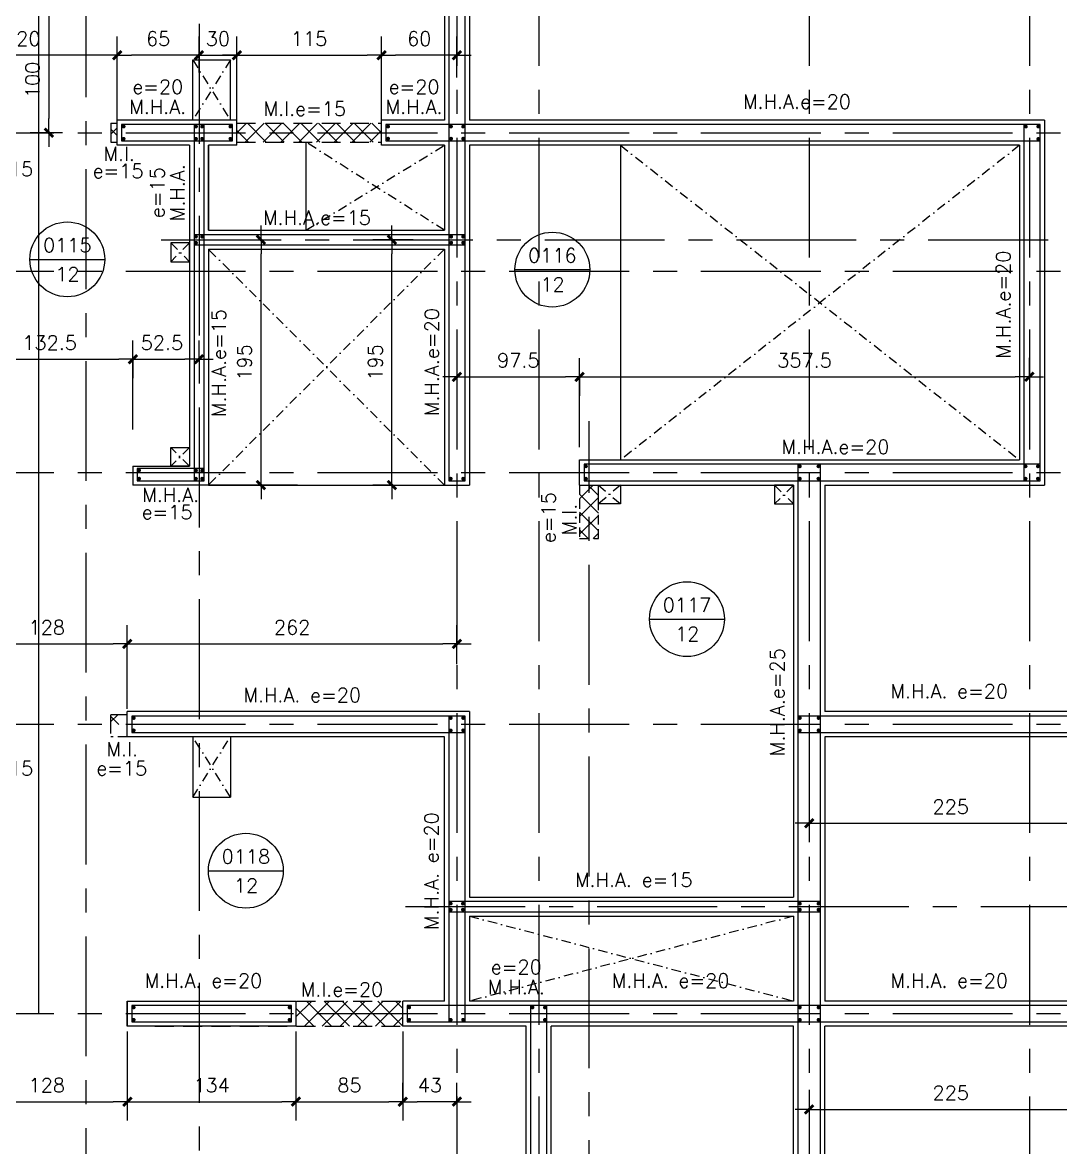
# Model space of a CAD drawing. Header units: millimetres. Extents: x -656862 to -653478, y 91928 to 96737.
# Drawn here: x -654740 to -653915, y 94341 to 95235 of the extents above; entities that cross this region are included whole.
import ezdxf
from ezdxf.enums import TextEntityAlignment as Align

# ---------------------------------------------------------------- set-up
doc = ezdxf.new("R2010")
doc.units = ezdxf.units.MM
doc.header["$LTSCALE"] = 30
for name, pattern in [('CENTER', [50.8, 31.75, -6.35, 6.35, -6.35]), ('DASHDOT', [1, 0.5, -0.25, 0, -0.25]), ('DASHED', [0.75, 0.5, -0.25]), ('HIDDEN', [0.375, 0.25, -0.125])]:
    doc.linetypes.add(name, pattern=pattern)
for name, color, linetype in [('BORDE DE LOSAS', 3, 'Continuous'), ('COTAS', 5, 'Continuous'), ('Cotas2', 1, 'Continuous'), ('EJES', 1, 'CENTER'), ('HATCH2', 1, 'HIDDEN'), ('MALLA', 1, 'Continuous'), ('MUROS', 5, 'Continuous'), ('revision', 1, 'Continuous'), ('SEGMENTOS1', 2, 'DASHED'), ('SHAFT', 3, 'Continuous'), ('TEXTOS1', 9, 'Continuous'), ('VANOS', 8, 'DASHDOT')]:
    doc.layers.add(name, color=color, linetype=linetype)
doc.styles.add('ROMANS', font='romans')
doc.dimstyles.new('ING-50', dxfattribs={"dimscale": 5, "dimtxt": 2.25, "dimasz": 2.25, "dimexe": 3, "dimexo": 0, "dimgap": 1.5, "dimtad": 1, "dimdec": 1, "dimzin": 12, "dimdsep": 46, "dimtxsty": 'ROMANS', "dimblk1": 'TICK1', "dimblk2": 'TICK1', "dimsah": 1, "dimcen": 0.09, "dimclrd": 2, "dimclre": 1, "dimclrt": 3, "dimadec": 1, "dimazin": 3, "dimtfac": 1, "dimtdec": 1, "dimtix": 1, "dimtmove": 2, "dimatfit": 3, "dimfxl": 3, "dimtolj": 1, "dimtzin": 12, "dimarcsym": 0})
pattern_1 = [(45, (0, 0), (-7.07106781, 7.07106781), []), (135, (0, 0), (-7.07106781, -7.07106781), [])]

# ---------------------------------------------------------------- blocks, each defined once
blk = doc.blocks.new('TICK1')
at = {"color": 2}
for points in [[(0, 0), (-1, 0)], [(0, 0), (1, 0)]]:
    blk.add_lwpolyline(points, dxfattribs=at)
at = {"color": 2, "const_width": 0.2}
blk.add_lwpolyline([(-0.3, -0.3), (0.3, 0.3)], dxfattribs=at)
blk = doc.blocks.new('*D84')
at = {"layer": 'COTAS', "color": 1, "lineweight": -2}
for p, q in [((-654522.71, 94377.45), (-654522.71, 94362.45)), ((-654437.71, 94377.45), (-654437.71, 94362.45))]:
    blk.add_line(p, q, dxfattribs=at)
at = {"layer": 'COTAS', "color": 2, "lineweight": -2}
blk.add_line((-654511.46, 94377.45), (-654448.96, 94377.45), dxfattribs=at)
at = {"layer": 'Defpoints', "color": 0}
for p in [(-654522.71, 94377.45), (-654437.71, 94377.45), (-654437.71, 94377.45)]:
    blk.add_point(p, dxfattribs=at)
at = {"layer": 'COTAS', "color": 2, "lineweight": -2, "xscale": 11.25, "yscale": 11.25, "zscale": 11.25, "rotation": 180}
blk.add_blockref('TICK1', (-654522.71, 94377.45), dxfattribs=at)
at = {"layer": 'COTAS', "color": 2, "lineweight": -2, "xscale": 11.25, "yscale": 11.25, "zscale": 11.25}
blk.add_blockref('TICK1', (-654437.71, 94377.45), dxfattribs=at)
at = {"layer": 'COTAS', "color": 3, "insert": (-654480.21, 94390.58), "char_height": 11.25, "attachment_point": 5, "style": 'ROMANS'}
blk.add_mtext('\\A1;85', dxfattribs=at)
blk = doc.blocks.new('*D85')
at = {"layer": 'COTAS', "color": 1, "lineweight": -2}
for p, q in [((-654437.71, 94377.45), (-654437.71, 94392.45)), ((-654394.71, 94377.45), (-654394.71, 94392.45))]:
    blk.add_line(p, q, dxfattribs=at)
at = {"layer": 'COTAS', "color": 2, "lineweight": -2}
blk.add_line((-654405.96, 94377.45), (-654426.46, 94377.45), dxfattribs=at)
at = {"layer": 'Defpoints', "color": 0}
for p in [(-654437.71, 94377.45), (-654437.71, 94377.45), (-654394.71, 94377.45)]:
    blk.add_point(p, dxfattribs=at)
at = {"layer": 'COTAS', "color": 2, "lineweight": -2, "xscale": 11.25, "yscale": 11.25, "zscale": 11.25, "rotation": 180}
blk.add_blockref('TICK1', (-654437.71, 94377.45), dxfattribs=at)
at = {"layer": 'COTAS', "color": 2, "lineweight": -2, "xscale": 11.25, "yscale": 11.25, "zscale": 11.25}
blk.add_blockref('TICK1', (-654394.71, 94377.45), dxfattribs=at)
at = {"layer": 'COTAS', "color": 3, "insert": (-654416.21, 94390.58), "char_height": 11.25, "attachment_point": 5, "style": 'ROMANS'}
blk.add_mtext('\\A1;43', dxfattribs=at)
blk = doc.blocks.new('*D102')
at = {"layer": 'COTAS', "color": 1, "lineweight": -2}
for p, q in [((-654784.71, 94967.45), (-654784.71, 94982.45)), ((-654652.21, 94967.45), (-654652.21, 94952.45))]:
    blk.add_line(p, q, dxfattribs=at)
at = {"layer": 'COTAS', "color": 2, "lineweight": -2}
blk.add_line((-654773.46, 94967.45), (-654663.46, 94967.45), dxfattribs=at)
at = {"layer": 'Defpoints', "color": 0}
for p in [(-654784.71, 94967.45), (-654652.21, 94967.45), (-654652.21, 94967.45)]:
    blk.add_point(p, dxfattribs=at)
at = {"layer": 'COTAS', "color": 2, "lineweight": -2, "xscale": 11.25, "yscale": 11.25, "zscale": 11.25, "rotation": 180}
blk.add_blockref('TICK1', (-654784.71, 94967.45), dxfattribs=at)
at = {"layer": 'COTAS', "color": 2, "lineweight": -2, "xscale": 11.25, "yscale": 11.25, "zscale": 11.25}
blk.add_blockref('TICK1', (-654652.21, 94967.45), dxfattribs=at)
at = {"layer": 'COTAS', "color": 3, "insert": (-654718.46, 94980.58), "char_height": 11.25, "attachment_point": 5, "style": 'ROMANS'}
blk.add_mtext('\\A1;132.5', dxfattribs=at)
blk = doc.blocks.new('*D107')
at = {"layer": 'COTAS', "color": 1, "lineweight": -2}
for p, q in [((-654599.71, 94967.45), (-654599.71, 94982.45)), ((-654652.21, 94967.45), (-654652.21, 94952.45))]:
    blk.add_line(p, q, dxfattribs=at)
at = {"layer": 'COTAS', "color": 2, "lineweight": -2}
blk.add_line((-654640.96, 94967.45), (-654610.96, 94967.45), dxfattribs=at)
at = {"layer": 'Defpoints', "color": 0}
for p in [(-654652.21, 94967.45), (-654599.71, 94967.45), (-654599.71, 94967.45)]:
    blk.add_point(p, dxfattribs=at)
at = {"layer": 'COTAS', "color": 2, "lineweight": -2, "xscale": 11.25, "yscale": 11.25, "zscale": 11.25, "rotation": 180}
blk.add_blockref('TICK1', (-654652.21, 94967.45), dxfattribs=at)
at = {"layer": 'COTAS', "color": 2, "lineweight": -2, "xscale": 11.25, "yscale": 11.25, "zscale": 11.25}
blk.add_blockref('TICK1', (-654599.71, 94967.45), dxfattribs=at)
at = {"layer": 'COTAS', "color": 3, "insert": (-654629.17, 94980.58), "char_height": 11.25, "attachment_point": 5, "style": 'ROMANS'}
blk.add_mtext('\\A1;52.5', dxfattribs=at)
blk = doc.blocks.new('*D110')
at = {"layer": 'COTAS', "color": 1, "lineweight": -2}
for p, q in [((-654394.71, 94953.5), (-654394.71, 94938.5)), ((-654297.21, 94953.5), (-654297.21, 94938.5))]:
    blk.add_line(p, q, dxfattribs=at)
at = {"layer": 'COTAS', "color": 2, "lineweight": -2}
blk.add_line((-654383.46, 94953.5), (-654308.46, 94953.5), dxfattribs=at)
at = {"layer": 'Defpoints', "color": 0}
for p in [(-654394.71, 94953.5), (-654297.21, 94953.5), (-654297.21, 94953.5)]:
    blk.add_point(p, dxfattribs=at)
at = {"layer": 'COTAS', "color": 2, "lineweight": -2, "xscale": 11.25, "yscale": 11.25, "zscale": 11.25, "rotation": 180}
blk.add_blockref('TICK1', (-654394.71, 94953.5), dxfattribs=at)
at = {"layer": 'COTAS', "color": 2, "lineweight": -2, "xscale": 11.25, "yscale": 11.25, "zscale": 11.25}
blk.add_blockref('TICK1', (-654297.21, 94953.5), dxfattribs=at)
at = {"layer": 'COTAS', "color": 3, "insert": (-654345.96, 94966.63), "char_height": 11.25, "attachment_point": 5, "style": 'ROMANS'}
blk.add_mtext('\\A1;97.5', dxfattribs=at)
blk = doc.blocks.new('*D109')
at = {"layer": 'COTAS', "color": 1, "lineweight": -2}
for p, q in [((-653939.71, 94953.5), (-653939.71, 94968.5)), ((-654297.21, 94953.5), (-654297.21, 94938.5))]:
    blk.add_line(p, q, dxfattribs=at)
at = {"layer": 'COTAS', "color": 2, "lineweight": -2}
blk.add_line((-654285.96, 94953.5), (-653950.96, 94953.5), dxfattribs=at)
at = {"layer": 'Defpoints', "color": 0}
for p in [(-654297.21, 94953.5), (-653939.71, 94953.5), (-653939.71, 94953.5)]:
    blk.add_point(p, dxfattribs=at)
at = {"layer": 'COTAS', "color": 2, "lineweight": -2, "xscale": 11.25, "yscale": 11.25, "zscale": 11.25, "rotation": 180}
blk.add_blockref('TICK1', (-654297.21, 94953.5), dxfattribs=at)
at = {"layer": 'COTAS', "color": 2, "lineweight": -2, "xscale": 11.25, "yscale": 11.25, "zscale": 11.25}
blk.add_blockref('TICK1', (-653939.71, 94953.5), dxfattribs=at)
at = {"layer": 'COTAS', "color": 3, "insert": (-654118.46, 94966.63), "char_height": 11.25, "attachment_point": 5, "style": 'ROMANS'}
blk.add_mtext('\\A1;357.5', dxfattribs=at)
blk = doc.blocks.new('*D121')
at = {"layer": 'COTAS', "color": 1, "lineweight": -2}
for p, q in [((-654567.51, 95062.45), (-654535.44, 95062.45)), ((-654550.44, 94867.45), (-654535.44, 94867.45))]:
    blk.add_line(p, q, dxfattribs=at)
at = {"layer": 'COTAS', "color": 2, "lineweight": -2}
blk.add_line((-654550.44, 94878.7), (-654550.44, 95051.2), dxfattribs=at)
at = {"layer": 'Defpoints', "color": 0}
for p in [(-654567.51, 95062.45), (-654550.44, 95062.45), (-654550.44, 94867.45)]:
    blk.add_point(p, dxfattribs=at)
at = {"layer": 'COTAS', "color": 2, "lineweight": -2, "xscale": 11.25, "yscale": 11.25, "zscale": 11.25}
for p, rotation in [((-654550.44, 95062.45), 90), ((-654550.44, 94867.45), 270)]:
    blk.add_blockref('TICK1', p, dxfattribs=dict(at, rotation=rotation))
at = {"layer": 'COTAS', "color": 3, "insert": (-654563.57, 94964.95), "char_height": 11.25, "attachment_point": 5, "rotation": 90, "style": 'ROMANS'}
blk.add_mtext('\\A1;195', dxfattribs=at)
blk = doc.blocks.new('*D122')
at = {"layer": 'COTAS', "color": 1, "lineweight": -2}
for p, q in [((-654429.42, 95062.45), (-654461.49, 95062.45)), ((-654446.49, 94867.45), (-654461.49, 94867.45))]:
    blk.add_line(p, q, dxfattribs=at)
at = {"layer": 'COTAS', "color": 2, "lineweight": -2}
blk.add_line((-654446.49, 94878.7), (-654446.49, 95051.2), dxfattribs=at)
at = {"layer": 'Defpoints', "color": 0}
for p in [(-654446.49, 95062.45), (-654429.42, 95062.45), (-654446.49, 94867.45)]:
    blk.add_point(p, dxfattribs=at)
at = {"layer": 'COTAS', "color": 2, "lineweight": -2, "xscale": 11.25, "yscale": 11.25, "zscale": 11.25}
for p, rotation in [((-654446.49, 95062.45), 90), ((-654446.49, 94867.45), 270)]:
    blk.add_blockref('TICK1', p, dxfattribs=dict(at, rotation=rotation))
at = {"layer": 'COTAS', "color": 3, "insert": (-654459.61, 94964.95), "char_height": 11.25, "attachment_point": 5, "rotation": 90, "style": 'ROMANS'}
blk.add_mtext('\\A1;195', dxfattribs=at)
blk = doc.blocks.new('*D142')
at = {"layer": 'COTAS', "color": 1, "lineweight": -2}
for p, q in [((-654784.71, 94727.06), (-654784.71, 94756.24)), ((-654656.71, 94689.64), (-654656.71, 94756.24))]:
    blk.add_line(p, q, dxfattribs=at)
at = {"layer": 'COTAS', "color": 2, "lineweight": -2}
blk.add_line((-654773.46, 94741.24), (-654667.96, 94741.24), dxfattribs=at)
at = {"layer": 'Defpoints', "color": 0}
for p in [(-654656.71, 94741.24), (-654784.71, 94727.06), (-654656.71, 94689.64)]:
    blk.add_point(p, dxfattribs=at)
at = {"layer": 'COTAS', "color": 2, "lineweight": -2, "xscale": 11.25, "yscale": 11.25, "zscale": 11.25, "rotation": 180}
blk.add_blockref('TICK1', (-654784.71, 94741.24), dxfattribs=at)
at = {"layer": 'COTAS', "color": 2, "lineweight": -2, "xscale": 11.25, "yscale": 11.25, "zscale": 11.25}
blk.add_blockref('TICK1', (-654656.71, 94741.24), dxfattribs=at)
at = {"layer": 'COTAS', "color": 3, "insert": (-654720.71, 94754.37), "char_height": 11.25, "attachment_point": 5, "style": 'ROMANS'}
blk.add_mtext('\\A1;128', dxfattribs=at)
blk = doc.blocks.new('*D143')
at = {"layer": 'COTAS', "color": 1, "lineweight": -2}
for p, q in [((-654656.71, 94689.64), (-654656.71, 94756.24)), ((-654394.71, 94725.02), (-654394.71, 94756.24))]:
    blk.add_line(p, q, dxfattribs=at)
at = {"layer": 'COTAS', "color": 2, "lineweight": -2}
blk.add_line((-654645.46, 94741.24), (-654405.96, 94741.24), dxfattribs=at)
at = {"layer": 'Defpoints', "color": 0}
for p in [(-654394.71, 94741.24), (-654394.71, 94725.02), (-654656.71, 94689.64)]:
    blk.add_point(p, dxfattribs=at)
at = {"layer": 'COTAS', "color": 2, "lineweight": -2, "xscale": 11.25, "yscale": 11.25, "zscale": 11.25, "rotation": 180}
blk.add_blockref('TICK1', (-654656.71, 94741.24), dxfattribs=at)
at = {"layer": 'COTAS', "color": 2, "lineweight": -2, "xscale": 11.25, "yscale": 11.25, "zscale": 11.25}
blk.add_blockref('TICK1', (-654394.71, 94741.24), dxfattribs=at)
at = {"layer": 'COTAS', "color": 3, "insert": (-654525.71, 94754.37), "char_height": 11.25, "attachment_point": 5, "style": 'ROMANS'}
blk.add_mtext('\\A1;262', dxfattribs=at)
blk = doc.blocks.new('*D145')
at = {"layer": 'COTAS', "color": 1, "lineweight": -2}
for p, q in [((-653889.71, 94433.41), (-653889.71, 94356.33)), ((-654114.71, 94386.8), (-654114.71, 94356.33))]:
    blk.add_line(p, q, dxfattribs=at)
at = {"layer": 'COTAS', "color": 2, "lineweight": -2}
blk.add_line((-654103.46, 94371.33), (-653900.96, 94371.33), dxfattribs=at)
at = {"layer": 'Defpoints', "color": 0}
for p in [(-653889.71, 94433.41), (-654114.71, 94386.8), (-653889.71, 94371.33)]:
    blk.add_point(p, dxfattribs=at)
at = {"layer": 'COTAS', "color": 2, "lineweight": -2, "xscale": 11.25, "yscale": 11.25, "zscale": 11.25, "rotation": 180}
blk.add_blockref('TICK1', (-654114.71, 94371.33), dxfattribs=at)
at = {"layer": 'COTAS', "color": 2, "lineweight": -2, "xscale": 11.25, "yscale": 11.25, "zscale": 11.25}
blk.add_blockref('TICK1', (-653889.71, 94371.33), dxfattribs=at)
at = {"layer": 'COTAS', "color": 3, "insert": (-654002.21, 94384.46), "char_height": 11.25, "attachment_point": 5, "style": 'ROMANS'}
blk.add_mtext('\\A1;225', dxfattribs=at)
blk = doc.blocks.new('losa-ne')
at = {"color": 5, "linetype": 'Continuous'}
blk.add_line((-29.75, 0), (29.75, 0), dxfattribs=at)
at = {"color": 3, "linetype": 'Continuous'}
blk.add_circle((0, 0), 29.75, dxfattribs=at)
at = {"color": 3, "linetype": 'Continuous', "style": 'ROMANS'}
for tag, p in [('N%%DL', (0.04, 5.64)), ('ESP', (0.16, -17.44))]:
    blk.add_attdef(tag, text='', height=11.25, dxfattribs=at).set_placement(p, align=Align.CENTER)
blk = doc.blocks.new('*D164')
at = {"layer": 'COTAS', "color": 1, "lineweight": -2}
for p, q in [((-654656.71, 94377.45), (-654656.71, 94362.45)), ((-654522.71, 94377.45), (-654522.71, 94362.45))]:
    blk.add_line(p, q, dxfattribs=at)
at = {"layer": 'COTAS', "color": 2, "lineweight": -2}
blk.add_line((-654645.46, 94377.45), (-654533.96, 94377.45), dxfattribs=at)
at = {"layer": 'Defpoints', "color": 0}
for p in [(-654656.71, 94377.45), (-654522.71, 94377.45), (-654522.71, 94377.45)]:
    blk.add_point(p, dxfattribs=at)
at = {"layer": 'COTAS', "color": 2, "lineweight": -2, "xscale": 11.25, "yscale": 11.25, "zscale": 11.25, "rotation": 180}
blk.add_blockref('TICK1', (-654656.71, 94377.45), dxfattribs=at)
at = {"layer": 'COTAS', "color": 2, "lineweight": -2, "xscale": 11.25, "yscale": 11.25, "zscale": 11.25}
blk.add_blockref('TICK1', (-654522.71, 94377.45), dxfattribs=at)
at = {"layer": 'COTAS', "color": 3, "insert": (-654589.71, 94390.58), "char_height": 11.25, "attachment_point": 5, "style": 'ROMANS'}
blk.add_mtext('\\A1;134', dxfattribs=at)
blk = doc.blocks.new('*D165')
at = {"layer": 'COTAS', "color": 1, "lineweight": -2}
for p, q in [((-654784.71, 94377.45), (-654784.71, 94362.45)), ((-654656.71, 94377.45), (-654656.71, 94362.45))]:
    blk.add_line(p, q, dxfattribs=at)
at = {"layer": 'COTAS', "color": 2, "lineweight": -2}
blk.add_line((-654773.46, 94377.45), (-654667.96, 94377.45), dxfattribs=at)
at = {"layer": 'Defpoints', "color": 0}
for p in [(-654784.71, 94377.45), (-654656.71, 94377.45), (-654656.71, 94377.45)]:
    blk.add_point(p, dxfattribs=at)
at = {"layer": 'COTAS', "color": 2, "lineweight": -2, "xscale": 11.25, "yscale": 11.25, "zscale": 11.25, "rotation": 180}
blk.add_blockref('TICK1', (-654784.71, 94377.45), dxfattribs=at)
at = {"layer": 'COTAS', "color": 2, "lineweight": -2, "xscale": 11.25, "yscale": 11.25, "zscale": 11.25}
blk.add_blockref('TICK1', (-654656.71, 94377.45), dxfattribs=at)
at = {"layer": 'COTAS', "color": 3, "insert": (-654720.71, 94390.58), "char_height": 11.25, "attachment_point": 5, "style": 'ROMANS'}
blk.add_mtext('\\A1;128', dxfattribs=at)
blk = doc.blocks.new('*D170')
at = {"layer": 'COTAS', "color": 1, "lineweight": -2}
for p, q in [((-654599.71, 95195.57), (-654599.71, 95224.05)), ((-654569.71, 95157.45), (-654569.71, 95224.05))]:
    blk.add_line(p, q, dxfattribs=at)
at = {"layer": 'COTAS', "color": 2, "lineweight": -2}
for p, q in [((-654610.96, 95209.05), (-654622.21, 95209.05)), ((-654599.71, 95209.05), (-654569.71, 95209.05)), ((-654558.46, 95209.05), (-654547.21, 95209.05))]:
    blk.add_line(p, q, dxfattribs=at)
at = {"layer": 'Defpoints', "color": 0}
for p in [(-654569.71, 95209.05), (-654599.71, 95195.57), (-654569.71, 95157.45)]:
    blk.add_point(p, dxfattribs=at)
at = {"layer": 'COTAS', "color": 2, "lineweight": -2, "xscale": 11.25, "yscale": 11.25, "zscale": 11.25}
blk.add_blockref('TICK1', (-654599.71, 95209.05), dxfattribs=at)
at = {"layer": 'COTAS', "color": 2, "lineweight": -2, "xscale": 11.25, "yscale": 11.25, "zscale": 11.25, "rotation": 180}
blk.add_blockref('TICK1', (-654569.71, 95209.05), dxfattribs=at)
at = {"layer": 'COTAS', "color": 3, "insert": (-654584.71, 95222.18), "char_height": 11.25, "attachment_point": 5, "style": 'ROMANS'}
blk.add_mtext('\\A1;30', dxfattribs=at)
blk = doc.blocks.new('*D171')
at = {"layer": 'COTAS', "color": 1, "lineweight": -2}
for p, q in [((-654569.71, 95157.45), (-654569.71, 95224.05)), ((-654454.71, 95157.45), (-654454.71, 95224.05))]:
    blk.add_line(p, q, dxfattribs=at)
at = {"layer": 'COTAS', "color": 2, "lineweight": -2}
blk.add_line((-654558.46, 95209.05), (-654465.96, 95209.05), dxfattribs=at)
at = {"layer": 'Defpoints', "color": 0}
for p in [(-654454.71, 95209.05), (-654569.71, 95157.45), (-654454.71, 95157.45)]:
    blk.add_point(p, dxfattribs=at)
at = {"layer": 'COTAS', "color": 2, "lineweight": -2, "xscale": 11.25, "yscale": 11.25, "zscale": 11.25, "rotation": 180}
blk.add_blockref('TICK1', (-654569.71, 95209.05), dxfattribs=at)
at = {"layer": 'COTAS', "color": 2, "lineweight": -2, "xscale": 11.25, "yscale": 11.25, "zscale": 11.25}
blk.add_blockref('TICK1', (-654454.71, 95209.05), dxfattribs=at)
at = {"layer": 'COTAS', "color": 3, "insert": (-654512.21, 95222.18), "char_height": 11.25, "attachment_point": 5, "style": 'ROMANS'}
blk.add_mtext('\\A1;115', dxfattribs=at)
blk = doc.blocks.new('*D172')
at = {"layer": 'COTAS', "color": 1, "lineweight": -2}
for p, q in [((-654784.71, 95198.32), (-654784.71, 95224.05)), ((-654664.71, 95157.45), (-654664.71, 95224.05))]:
    blk.add_line(p, q, dxfattribs=at)
at = {"layer": 'COTAS', "color": 2, "lineweight": -2}
blk.add_line((-654675.96, 95209.05), (-654773.46, 95209.05), dxfattribs=at)
at = {"layer": 'Defpoints', "color": 0}
for p in [(-654784.71, 95209.05), (-654784.71, 95198.32), (-654664.71, 95157.45)]:
    blk.add_point(p, dxfattribs=at)
at = {"layer": 'COTAS', "color": 2, "lineweight": -2, "xscale": 11.25, "yscale": 11.25, "zscale": 11.25, "rotation": 180}
blk.add_blockref('TICK1', (-654784.71, 95209.05), dxfattribs=at)
at = {"layer": 'COTAS', "color": 2, "lineweight": -2, "xscale": 11.25, "yscale": 11.25, "zscale": 11.25}
blk.add_blockref('TICK1', (-654664.71, 95209.05), dxfattribs=at)
at = {"layer": 'COTAS', "color": 3, "insert": (-654740.19, 95222.18), "char_height": 11.25, "attachment_point": 5, "style": 'ROMANS'}
blk.add_mtext('\\A1;120', dxfattribs=at)
blk = doc.blocks.new('*D176')
at = {"layer": 'COTAS', "color": 1, "lineweight": -2}
for p, q in [((-654667.42, 95247.45), (-654734.03, 95247.45)), ((-654708.29, 95147.45), (-654734.03, 95147.45))]:
    blk.add_line(p, q, dxfattribs=at)
at = {"layer": 'COTAS', "color": 2, "lineweight": -2}
blk.add_line((-654719.03, 95236.2), (-654719.03, 95158.7), dxfattribs=at)
at = {"layer": 'Defpoints', "color": 0}
for p in [(-654667.42, 95247.45), (-654719.03, 95147.45), (-654708.29, 95147.45)]:
    blk.add_point(p, dxfattribs=at)
at = {"layer": 'COTAS', "color": 2, "lineweight": -2, "xscale": 11.25, "yscale": 11.25, "zscale": 11.25}
for p, rotation in [((-654719.03, 95247.45), 90), ((-654719.03, 95147.45), 270)]:
    blk.add_blockref('TICK1', p, dxfattribs=dict(at, rotation=rotation))
at = {"layer": 'COTAS', "color": 3, "insert": (-654732.15, 95189.39), "char_height": 11.25, "attachment_point": 5, "rotation": 90, "style": 'ROMANS'}
blk.add_mtext('\\A1;100', dxfattribs=at)
blk = doc.blocks.new('*D177')
at = {"layer": 'COTAS', "color": 1, "lineweight": -2}
for p, q in [((-654454.71, 95157.45), (-654454.71, 95224.05)), ((-654394.71, 95191.23), (-654394.71, 95224.05))]:
    blk.add_line(p, q, dxfattribs=at)
at = {"layer": 'COTAS', "color": 2, "lineweight": -2}
blk.add_line((-654405.96, 95209.05), (-654443.46, 95209.05), dxfattribs=at)
at = {"layer": 'Defpoints', "color": 0}
for p in [(-654454.71, 95209.05), (-654394.71, 95191.23), (-654454.71, 95157.45)]:
    blk.add_point(p, dxfattribs=at)
at = {"layer": 'COTAS', "color": 2, "lineweight": -2, "xscale": 11.25, "yscale": 11.25, "zscale": 11.25, "rotation": 180}
blk.add_blockref('TICK1', (-654454.71, 95209.05), dxfattribs=at)
at = {"layer": 'COTAS', "color": 2, "lineweight": -2, "xscale": 11.25, "yscale": 11.25, "zscale": 11.25}
blk.add_blockref('TICK1', (-654394.71, 95209.05), dxfattribs=at)
at = {"layer": 'COTAS', "color": 3, "insert": (-654424.71, 95222.18), "char_height": 11.25, "attachment_point": 5, "style": 'ROMANS'}
blk.add_mtext('\\A1;60', dxfattribs=at)
blk = doc.blocks.new('*D234')
at = {"layer": 'COTAS', "color": 1, "lineweight": -2}
for p, q in [((-654664.71, 95187.28), (-654664.71, 95224.05)), ((-654599.71, 95195.38), (-654599.71, 95224.05))]:
    blk.add_line(p, q, dxfattribs=at)
at = {"layer": 'COTAS', "color": 2, "lineweight": -2}
blk.add_line((-654610.96, 95209.05), (-654653.46, 95209.05), dxfattribs=at)
at = {"layer": 'Defpoints', "color": 0}
for p in [(-654664.71, 95209.05), (-654599.71, 95195.38), (-654664.71, 95187.28)]:
    blk.add_point(p, dxfattribs=at)
at = {"layer": 'COTAS', "color": 2, "lineweight": -2, "xscale": 11.25, "yscale": 11.25, "zscale": 11.25, "rotation": 180}
blk.add_blockref('TICK1', (-654664.71, 95209.05), dxfattribs=at)
at = {"layer": 'COTAS', "color": 2, "lineweight": -2, "xscale": 11.25, "yscale": 11.25, "zscale": 11.25}
blk.add_blockref('TICK1', (-654599.71, 95209.05), dxfattribs=at)
at = {"layer": 'COTAS', "color": 3, "insert": (-654632.21, 95222.18), "char_height": 11.25, "attachment_point": 5, "style": 'ROMANS'}
blk.add_mtext('\\A1;65', dxfattribs=at)
blk = doc.blocks.new('*D239')
at = {"layer": 'COTAS', "color": 1, "lineweight": -2}
for p, q in [((-653889.71, 94660.81), (-653889.71, 94583.73)), ((-654114.71, 94614.2), (-654114.71, 94583.73))]:
    blk.add_line(p, q, dxfattribs=at)
at = {"layer": 'COTAS', "color": 2, "lineweight": -2}
blk.add_line((-654103.46, 94598.73), (-653900.96, 94598.73), dxfattribs=at)
at = {"layer": 'Defpoints', "color": 0}
for p in [(-653889.71, 94660.81), (-654114.71, 94614.2), (-653889.71, 94598.73)]:
    blk.add_point(p, dxfattribs=at)
at = {"layer": 'COTAS', "color": 2, "lineweight": -2, "xscale": 11.25, "yscale": 11.25, "zscale": 11.25, "rotation": 180}
blk.add_blockref('TICK1', (-654114.71, 94598.73), dxfattribs=at)
at = {"layer": 'COTAS', "color": 2, "lineweight": -2, "xscale": 11.25, "yscale": 11.25, "zscale": 11.25}
blk.add_blockref('TICK1', (-653889.71, 94598.73), dxfattribs=at)
at = {"layer": 'COTAS', "color": 3, "insert": (-654002.21, 94611.86), "char_height": 11.25, "attachment_point": 5, "style": 'ROMANS'}
blk.add_mtext('\\A1;225', dxfattribs=at)

msp = doc.modelspace()

# ---------------------------------------------------------------- hatches: boundary and pattern name
at = {"layer": 'HATCH2'}
h = msp.add_hatch(dxfattribs=at)
h.set_pattern_fill('_USER', color=256, scale=10, angle=45, style=0, double=1, pattern_type=0)
h.set_pattern_definition(pattern_1)
h.paths.add_polyline_path([(-654664.715, 95154.952), (-654669.715, 95154.952), (-654669.715, 95147.452), (-654664.715, 95147.452)])
h.paths.add_polyline_path([(-654664.715, 95147.452), (-654669.715, 95147.452), (-654669.715, 95139.952), (-654664.715, 95139.952)])
h = msp.add_hatch(dxfattribs=at)
h.set_pattern_fill('_USER', color=256, scale=10, angle=45, style=0, double=1, pattern_type=0)
h.set_pattern_definition(pattern_1)
h.paths.add_polyline_path([(-654454.715, 95154.952), (-654569.715, 95154.952), (-654569.715, 95147.452), (-654454.715, 95147.452)])
h.paths.add_polyline_path([(-654454.715, 95147.452), (-654569.715, 95147.452), (-654569.715, 95139.952), (-654454.715, 95139.952)])
h = msp.add_hatch(dxfattribs=at)
h.set_pattern_fill('_USER', color=256, scale=10, angle=45, style=0, double=1, pattern_type=0)
h.set_pattern_definition([(45, (-2.5, 0), (-7.07106781, 7.07106781), []), (135, (-2.5, 0), (-7.07106781, -7.07106781), [])])
h.paths.add_polyline_path([(-654282.215, 94867.452), (-654297.215, 94867.452), (-654297.215, 94824.952), (-654282.215, 94824.952), (-654282.215, 94852.452), (-654282.215, 94852.452)])
h = msp.add_hatch(dxfattribs=at)
h.set_pattern_fill('_USER', color=256, scale=10, angle=45, style=0, double=1, pattern_type=0)
h.set_pattern_definition(pattern_1)
h.paths.add_polyline_path([(-654437.715, 94447.452), (-654437.715, 94447.452), (-654522.715, 94447.452), (-654522.715, 94437.452), (-654437.715, 94437.452)])
h.paths.add_polyline_path([(-654437.715, 94457.452), (-654522.715, 94457.452), (-654522.715, 94447.452), (-654437.715, 94447.452)])
at = {"layer": 'revision', "ltscale": 0.5}
h = msp.add_hatch(dxfattribs=at)
h.set_pattern_fill('_USER', color=256, scale=10, angle=45, style=0, double=1, pattern_type=0)
h.set_pattern_definition(pattern_1)
edge = h.paths.add_edge_path()
edge.add_line((-654656.715, 94669.952), (-654656.715, 94684.952))
edge.add_line((-654669.715, 94669.952), (-654669.715, 94684.952))
edge.add_line((-654656.715, 94684.952), (-654669.715, 94684.952))

# ---------------------------------------------------------------- linework, layer by layer
at = {"ltscale": 0.5}
for p, q in [((-654664.715, 95137.452), (-654664.715, 95157.452)), ((-654569.715, 95137.452), (-654569.715, 95157.452)), ((-654592.215, 95137.452), (-654592.215, 95069.952)), ((-654656.715, 94669.952), (-654656.715, 94687.452)), ((-654656.715, 94457.452), (-654656.715, 94437.452)), ((-654522.715, 94457.452), (-654522.715, 94437.452))]:
    msp.add_line(p, q, dxfattribs=at)
at = {"layer": 'BORDE DE LOSAS', "ltscale": 0.2}
for p, q in [((-654604.715, 95157.452), (-654604.715, 95205.452)), ((-654604.715, 95205.452), (-654574.715, 95205.452)), ((-654574.715, 95157.452), (-654574.715, 95205.452)), ((-654514.715, 95139.952), (-654514.715, 95069.952)), ((-654264.715, 95137.452), (-654264.715, 94887.452)), ((-654592.215, 94867.452), (-654404.715, 94867.452)), ((-654604.715, 94667.452), (-654604.715, 94619.452)), ((-654574.715, 94667.452), (-654574.715, 94619.452)), ((-654604.715, 94619.452), (-654574.715, 94619.452))]:
    msp.add_line(p, q, dxfattribs=at)
at = {"layer": 'BORDE DE LOSAS', "ltscale": 0.5}
for points in [[(-654607.215, 95059.952), (-654622.215, 95059.952), (-654622.215, 95044.952), (-654607.215, 95044.952)], [(-654622.215, 94897.452), (-654607.215, 94897.452), (-654607.215, 94882.452), (-654622.215, 94882.452)]]:
    msp.add_lwpolyline(points, close=True, dxfattribs=at)
at = {"layer": 'Cotas2'}
for p, q in [((-654652.215, 94911.55), (-654652.215, 94982.295)), ((-654297.215, 94897.601), (-654297.215, 94968.347)), ((-654521.47, 94867.452), (-654592.215, 94867.452)), ((-654656.715, 94433.355), (-654656.715, 94362.61)), ((-654522.715, 94433.355), (-654522.715, 94362.61)), ((-654437.715, 94433.355), (-654437.715, 94362.61))]:
    msp.add_line(p, q, dxfattribs=at)
at = {"layer": 'EJES', "ltscale": 0.1}
for p, q in [((-654394.715, 96667.452), (-654394.715, 93007.452)), ((-654329.715, 96667.452), (-654329.715, 93007.452)), ((-654114.715, 96667.452), (-654114.715, 93007.452)), ((-653939.715, 96667.452), (-653939.715, 93007.452)), ((-654689.715, 96642.452), (-654689.715, 93007.452)), ((-654599.715, 95233.914), (-654599.715, 93007.452)), ((-656791.536, 95147.452), (-653548.715, 95147.452)), ((-654629.734, 95062.452), (-653548.715, 95062.452)), ((-656791.536, 95037.452), (-653568.714, 95037.452)), ((-654289.715, 93032.452), (-654289.715, 94918.367)), ((-656791.536, 94877.452), (-653548.715, 94877.452)), ((-656791.536, 94677.452), (-653548.715, 94677.452)), ((-654435.626, 94532.452), (-653548.715, 94532.452)), ((-656791.536, 94447.452), (-653548.715, 94447.452))]:
    msp.add_line(p, q, dxfattribs=at)
at = {"layer": 'MALLA', "ltscale": 0.5}
for p, q in [((-654401.215, 95388.952), (-654401.215, 94870.952)), ((-654388.215, 94870.952), (-654388.215, 95388.952)), ((-654573.215, 95153.952), (-654661.215, 95153.952)), ((-654661.215, 95153.952), (-654661.215, 95140.952)), ((-654603.715, 95153.952), (-654603.715, 94870.952)), ((-654595.715, 94870.952), (-654595.715, 95153.952)), ((-654573.215, 95140.952), (-654573.215, 95153.952)), ((-653933.215, 95153.952), (-654451.215, 95153.952)), ((-654451.215, 95153.952), (-654451.215, 95140.952)), ((-653931.09, 95153.952), (-653944.09, 95153.952)), ((-653944.09, 95153.952), (-653944.09, 94870.952)), ((-653931.09, 95140.952), (-653931.09, 95153.952)), ((-653931.09, 94870.952), (-653931.09, 95153.952)), ((-654661.215, 95140.952), (-654573.215, 95140.952)), ((-654451.215, 95140.952), (-653931.09, 95140.952)), ((-654603.715, 95066.452), (-654603.715, 95058.452)), ((-654388.215, 95066.452), (-654603.715, 95066.452)), ((-654595.715, 95066.452), (-654603.715, 95066.452)), ((-654388.215, 95058.452), (-654388.215, 95066.452)), ((-654603.715, 95058.452), (-654388.215, 95058.452)), ((-654648.926, 94880.755), (-654648.926, 94870.952)), ((-654595.715, 94880.755), (-654648.926, 94880.755)), ((-654293.715, 94883.952), (-654293.715, 94870.952)), ((-653931.09, 94883.952), (-654293.715, 94883.952)), ((-654123.715, 94883.952), (-654123.715, 94090.952)), ((-654105.715, 94090.952), (-654105.715, 94883.952)), ((-654648.926, 94870.952), (-654595.715, 94870.952)), ((-654401.215, 94870.952), (-654388.215, 94870.952)), ((-654293.715, 94870.952), (-653931.09, 94870.952)), ((-654653.215, 94683.952), (-654653.215, 94670.952)), ((-654388.215, 94683.952), (-654653.215, 94683.952)), ((-654388.215, 94683.952), (-654401.215, 94683.952)), ((-654401.215, 94683.952), (-654401.215, 94440.952)), ((-654388.215, 94440.952), (-654388.215, 94683.952)), ((-654388.215, 94670.952), (-654388.215, 94683.952)), ((-653893.215, 94683.952), (-654123.715, 94683.952)), ((-654105.715, 94670.952), (-654105.715, 94683.952)), ((-654653.215, 94670.952), (-654388.215, 94670.952)), ((-654123.715, 94670.952), (-653893.215, 94670.952)), ((-654105.715, 94536.452), (-654401.215, 94536.452)), ((-654401.215, 94528.452), (-654105.715, 94528.452)), ((-654526.215, 94453.952), (-654653.215, 94453.952)), ((-654653.215, 94453.952), (-654653.215, 94440.952)), ((-654526.215, 94440.952), (-654526.215, 94453.952)), ((-653893.215, 94453.952), (-654434.215, 94453.952)), ((-654434.215, 94453.952), (-654434.215, 94440.952)), ((-654336.215, 94453.952), (-654336.215, 94090.952)), ((-654323.215, 94453.952), (-654336.215, 94453.952)), ((-654323.215, 94440.952), (-654323.215, 94453.952)), ((-654323.215, 94090.952), (-654323.215, 94453.952)), ((-654105.715, 94440.952), (-654105.715, 94453.952)), ((-654653.215, 94440.952), (-654526.215, 94440.952)), ((-654434.215, 94440.952), (-653893.215, 94440.952)), ((-654401.215, 94440.952), (-654388.215, 94440.952))]:
    msp.add_line(p, q, dxfattribs=at)
at = {"layer": 'MALLA', "ltscale": 0.5, "const_width": 1.5}
for points in [[(-654660.374, 95152.359, 1), (-654658.874, 95152.359, 1)], [(-654660.374, 95152.359, 1), (-654658.874, 95152.359, 1)], [(-654602.874, 95152.361, 1), (-654601.374, 95152.361, 1)], [(-654602.874, 95152.361, 1), (-654601.374, 95152.361, 1)], [(-654598.056, 95152.361, 1), (-654596.556, 95152.361, 1)], [(-654575.556, 95152.361, 1), (-654574.056, 95152.361, 1)], [(-654450.156, 95152.361, 1), (-654448.656, 95152.361, 1)], [(-654400.156, 95152.361, 1), (-654398.656, 95152.361, 1)], [(-654390.556, 95152.361, 1), (-654389.056, 95152.361, 1)], [(-653943.249, 95152.361, 1), (-653941.749, 95152.361, 1)], [(-653933.431, 95152.361, 1), (-653931.931, 95152.361, 1)], [(-653933.431, 95152.361, 1), (-653931.931, 95152.361, 1)], [(-654660.374, 95142.687, 1), (-654658.874, 95142.687, 1)], [(-654602.874, 95142.689, 1), (-654601.374, 95142.689, 1)], [(-654598.056, 95142.689, 1), (-654596.556, 95142.689, 1)], [(-654575.556, 95142.689, 1), (-654574.056, 95142.689, 1)], [(-654450.156, 95142.745, 1), (-654448.656, 95142.745, 1)], [(-654400.156, 95142.745, 1), (-654398.656, 95142.745, 1)], [(-654390.556, 95142.745, 1), (-654389.056, 95142.745, 1)], [(-653933.431, 95142.543, 1), (-653931.931, 95142.543, 1)], [(-654602.874, 95064.861, 1), (-654601.374, 95064.861, 1)], [(-654602.874, 95064.861, 1), (-654601.374, 95064.861, 1)], [(-654602.874, 95060.043, 1), (-654601.374, 95060.043, 1)], [(-654598.056, 95064.861, 1), (-654596.556, 95064.861, 1)], [(-654400.006, 95064.861, 1), (-654398.506, 95064.861, 1)], [(-654400.006, 95060.043, 1), (-654398.506, 95060.043, 1)], [(-654390.556, 95064.861, 1), (-654389.056, 95064.861, 1)], [(-654390.556, 95060.043, 1), (-654389.056, 95060.043, 1)], [(-654648.085, 94879.164, 1), (-654646.585, 94879.164, 1)], [(-654292.874, 94882.361, 1), (-654291.374, 94882.361, 1)], [(-654122.928, 94882.361, 1), (-654121.428, 94882.361, 1)], [(-654108.195, 94882.361, 1), (-654106.695, 94882.361, 1)], [(-653943.415, 94882.361, 1), (-653941.915, 94882.361, 1)], [(-653933.683, 94882.361, 1), (-653932.183, 94882.361, 1)], [(-654648.085, 94872.581, 1), (-654646.585, 94872.581, 1)], [(-654602.874, 94878.957, 1), (-654601.374, 94878.957, 1)], [(-654602.874, 94872.543, 1), (-654601.374, 94872.543, 1)], [(-654598.056, 94878.957, 1), (-654596.556, 94878.957, 1)], [(-654598.056, 94872.543, 1), (-654596.556, 94872.543, 1)], [(-654400.374, 94872.543, 1), (-654398.874, 94872.543, 1)], [(-654390.556, 94872.543, 1), (-654389.056, 94872.543, 1)], [(-654292.874, 94872.543, 1), (-654291.374, 94872.543, 1)], [(-654122.928, 94872.543, 1), (-654121.428, 94872.543, 1)], [(-654108.195, 94872.543, 1), (-654106.695, 94872.543, 1)], [(-653943.415, 94872.543, 1), (-653941.915, 94872.543, 1)], [(-653933.683, 94872.543, 1), (-653932.183, 94872.543, 1)], [(-654652.374, 94682.361, 1), (-654650.874, 94682.361, 1)], [(-654400.374, 94682.361, 1), (-654398.874, 94682.361, 1)], [(-654390.556, 94682.361, 1), (-654389.056, 94682.361, 1)], [(-654390.556, 94682.361, 1), (-654389.056, 94682.361, 1)], [(-654122.874, 94682.361, 1), (-654121.374, 94682.361, 1)], [(-654108.056, 94682.361, 1), (-654106.556, 94682.361, 1)], [(-654108.056, 94682.361, 1), (-654106.556, 94682.361, 1)], [(-654652.374, 94672.543, 1), (-654650.874, 94672.543, 1)], [(-654400.374, 94672.477, 1), (-654398.874, 94672.477, 1)], [(-654390.556, 94672.543, 1), (-654389.056, 94672.543, 1)], [(-654122.874, 94672.487, 1), (-654121.374, 94672.487, 1)], [(-654108.056, 94672.543, 1), (-654106.556, 94672.543, 1)], [(-654400.42, 94534.861, 1), (-654398.92, 94534.861, 1)], [(-654390.74, 94534.861, 1), (-654389.24, 94534.861, 1)], [(-654122.841, 94534.861, 1), (-654121.341, 94534.861, 1)], [(-654108.16, 94534.861, 1), (-654106.66, 94534.861, 1)], [(-654400.42, 94530.043, 1), (-654398.92, 94530.043, 1)], [(-654390.74, 94530.043, 1), (-654389.24, 94530.043, 1)], [(-654122.841, 94530.043, 1), (-654121.341, 94530.043, 1)], [(-654108.16, 94530.043, 1), (-654106.66, 94530.043, 1)], [(-654652.374, 94452.361, 1), (-654650.874, 94452.361, 1)], [(-654528.556, 94452.361, 1), (-654527.056, 94452.361, 1)], [(-654433.374, 94452.361, 1), (-654431.874, 94452.361, 1)], [(-654335.374, 94452.361, 1), (-654333.874, 94452.361, 1)], [(-654325.556, 94452.361, 1), (-654324.056, 94452.361, 1)], [(-654325.556, 94452.361, 1), (-654324.056, 94452.361, 1)], [(-654122.874, 94452.361, 1), (-654121.374, 94452.361, 1)], [(-654108.056, 94452.361, 1), (-654106.556, 94452.361, 1)], [(-654108.056, 94452.361, 1), (-654106.556, 94452.361, 1)], [(-654652.374, 94442.543, 1), (-654650.874, 94442.543, 1)], [(-654528.556, 94442.543, 1), (-654527.056, 94442.543, 1)], [(-654433.374, 94442.543, 1), (-654431.874, 94442.543, 1)], [(-654400.374, 94442.543, 1), (-654398.874, 94442.543, 1)], [(-654390.556, 94442.543, 1), (-654389.056, 94442.543, 1)], [(-654325.556, 94442.543, 1), (-654324.056, 94442.543, 1)], [(-654122.874, 94442.487, 1), (-654121.374, 94442.487, 1)], [(-654108.056, 94442.543, 1), (-654106.556, 94442.543, 1)]]:
    msp.add_lwpolyline(points, format="xyb", close=True, dxfattribs=at)
at = {"layer": 'MUROS', "ltscale": 0.15}
for p, q in [((-654404.715, 95367.452), (-654404.715, 95157.452)), ((-654384.715, 95367.452), (-654384.715, 95157.452)), ((-654404.715, 95137.452), (-654404.715, 95069.952)), ((-654384.715, 95137.452), (-654384.715, 94867.452)), ((-654404.715, 95054.952), (-654404.715, 94867.452)), ((-654297.215, 94867.452), (-654297.215, 94887.452)), ((-654404.715, 94867.452), (-654384.715, 94867.452))]:
    msp.add_line(p, q, dxfattribs=at)
at = {"layer": 'MUROS', "ltscale": 0.5}
for p, q in [((-654664.715, 95137.452), (-654664.715, 95157.452)), ((-654569.715, 95137.452), (-654569.715, 95157.452)), ((-654652.215, 94882.452), (-654652.215, 94867.452)), ((-654652.215, 94882.452), (-654607.215, 94882.452)), ((-654384.715, 94687.452), (-654384.715, 94539.952)), ((-653889.715, 94687.452), (-654102.215, 94687.452)), ((-654404.715, 94667.452), (-654656.715, 94667.452)), ((-654404.715, 94457.452), (-654404.715, 94667.452)), ((-654384.715, 94539.952), (-654127.215, 94539.952)), ((-654384.715, 94524.952), (-654127.215, 94524.952)), ((-654384.715, 94524.952), (-654384.715, 94457.452)), ((-654437.715, 94437.452), (-654437.715, 94457.452)), ((-654404.715, 94457.452), (-654437.715, 94457.452)), ((-654127.215, 94457.452), (-654384.715, 94457.452)), ((-653889.715, 94457.452), (-654102.215, 94457.452)), ((-654339.715, 94437.452), (-654437.715, 94437.452))]:
    msp.add_line(p, q, dxfattribs=at)
at = {"layer": 'MUROS'}
for p, q in [((-654569.715, 95157.452), (-654664.715, 95157.452)), ((-654404.715, 95157.452), (-654454.715, 95157.452)), ((-654454.715, 95137.452), (-654454.715, 95157.452)), ((-653927.59, 95157.452), (-654384.715, 95157.452)), ((-653927.59, 95157.452), (-653927.59, 94867.452)), ((-654607.215, 95137.452), (-654664.715, 95137.452)), ((-654607.215, 95137.452), (-654607.215, 94882.452)), ((-654592.215, 95069.952), (-654592.215, 95137.452)), ((-654569.715, 95137.452), (-654592.215, 95137.452)), ((-654404.715, 95137.452), (-654454.715, 95137.452)), ((-653947.59, 95137.452), (-654384.715, 95137.452)), ((-653947.59, 95137.452), (-653947.59, 94887.452)), ((-654592.215, 95069.952), (-654404.715, 95069.952)), ((-654592.215, 95054.952), (-654404.715, 95054.952)), ((-654592.215, 95054.952), (-654592.215, 94867.452)), ((-654297.215, 94887.452), (-653947.59, 94887.452)), ((-654592.215, 94867.452), (-654652.215, 94867.452)), ((-654297.215, 94867.452), (-654127.215, 94867.452)), ((-654127.215, 94867.452), (-654127.215, 94539.952)), ((-654102.215, 94867.452), (-654102.215, 94687.452)), ((-654102.215, 94867.452), (-653927.59, 94867.452)), ((-654656.715, 94667.454), (-654656.715, 94687.452)), ((-654384.715, 94687.452), (-654656.715, 94687.452)), ((-653889.715, 94667.452), (-654102.215, 94667.452)), ((-654102.215, 94667.452), (-654102.215, 94457.452)), ((-654127.215, 94524.952), (-654127.215, 94457.452)), ((-654339.715, 94107.452), (-654339.715, 94437.452)), ((-654319.715, 94107.452), (-654319.715, 94437.452)), ((-654127.215, 94437.452), (-654319.715, 94437.452)), ((-654127.215, 94107.452), (-654127.215, 94437.452)), ((-653889.715, 94437.452), (-654102.215, 94437.452)), ((-654102.215, 94107.452), (-654102.215, 94437.452))]:
    msp.add_line(p, q, dxfattribs=at)
at = {"layer": 'MUROS', "ltscale": 0.5}
msp.add_lwpolyline([(-654656.715, 94457.452), (-654522.715, 94457.452), (-654522.715, 94437.452), (-654656.715, 94437.452)], close=True, dxfattribs=at)
at = {"layer": 'revision', "ltscale": 0.5}
msp.add_line((-654727.123, 94447.452), (-654727.123, 95377.452), dxfattribs=at)
at = {"layer": 'SEGMENTOS1'}
for p, q in [((-654669.715, 95154.952), (-654669.715, 95139.952)), ((-654669.715, 95154.952), (-654664.715, 95154.952)), ((-654569.715, 95154.952), (-654454.715, 95154.952)), ((-654669.715, 95139.952), (-654664.715, 95139.952)), ((-654569.715, 95139.952), (-654454.715, 95139.952)), ((-654669.715, 94669.952), (-654669.715, 94684.952)), ((-654656.715, 94684.952), (-654669.715, 94684.952)), ((-654656.715, 94669.952), (-654656.715, 94684.952)), ((-654634.715, 94457.452), (-654437.715, 94457.452)), ((-654634.715, 94437.452), (-654437.715, 94437.452))]:
    msp.add_line(p, q, dxfattribs=at)
at = {"layer": 'SEGMENTOS1', "ltscale": 0.5}
for p, q in [((-654652.215, 94882.452), (-654652.215, 94867.452)), ((-654297.215, 94867.452), (-654282.215, 94867.452)), ((-654656.715, 94667.454), (-654669.715, 94667.454))]:
    msp.add_line(p, q, dxfattribs=at)
msp.add_lwpolyline([(-654297.215, 94867.452), (-654297.215, 94824.952), (-654282.215, 94824.952), (-654282.215, 94867.452)], dxfattribs=at)
at = {"layer": 'SHAFT', "ltscale": 0.5}
for points in [[(-654282.215, 94867.452), (-654264.715, 94867.452), (-654264.715, 94852.452), (-654282.215, 94852.452)], [(-654282.215, 94867.452), (-654264.715, 94867.452), (-654264.715, 94852.452), (-654282.215, 94852.452)], [(-654127.215, 94867.447), (-654142.215, 94867.447), (-654142.215, 94852.447), (-654127.215, 94852.447)]]:
    msp.add_lwpolyline(points, close=True, dxfattribs=at)
at = {"layer": 'VANOS', "ltscale": 0.5}
for p, q in [((-654574.715, 95205.452), (-654604.715, 95157.452)), ((-654604.715, 95205.452), (-654574.715, 95157.452)), ((-654404.715, 95069.952), (-654514.715, 95139.952)), ((-654514.715, 95069.952), (-654404.715, 95137.452)), ((-653947.59, 95137.452), (-654264.715, 94887.452)), ((-654264.715, 95137.452), (-653947.59, 94887.452)), ((-654622.215, 95059.952), (-654607.215, 95044.952)), ((-654607.215, 95059.952), (-654622.215, 95044.952)), ((-654404.715, 94867.452), (-654592.215, 95054.952)), ((-654404.715, 95054.952), (-654592.215, 94867.452)), ((-654607.215, 94882.452), (-654622.215, 94897.452)), ((-654607.215, 94897.452), (-654622.215, 94882.452)), ((-654264.715, 94867.452), (-654282.215, 94852.452)), ((-654282.215, 94867.452), (-654264.715, 94852.453)), ((-654127.215, 94867.452), (-654142.215, 94852.452)), ((-654142.215, 94867.452), (-654127.215, 94852.453)), ((-654574.715, 94619.452), (-654604.715, 94667.452)), ((-654604.715, 94619.452), (-654574.715, 94667.452)), ((-654384.715, 94524.952), (-654127.215, 94457.452)), ((-654127.215, 94524.952), (-654384.715, 94457.452))]:
    msp.add_line(p, q, dxfattribs=at)

# ---------------------------------------------------------------- block references
at = {"layer": 'TEXTOS1', "ltscale": 0.5}
for p, values in [((-654704.455, 95046.821), {'N%%DL': '0115', 'ESP': '12'}), ((-654318.875, 95038.707), {'N%%DL': '0116', 'ESP': '12'}), ((-654211.868, 94760.934), {'N%%DL': '0117', 'ESP': '12'}), ((-654562.497, 94561.026), {'N%%DL': '0118', 'ESP': '12'})]:
    msp.add_blockref('losa-ne', p, dxfattribs=at).add_auto_attribs(values)

# ---------------------------------------------------------------- texts
at = {"layer": 'TEXTOS1', "style": 'ROMANS'}
for s, p in [('e=20', (-654632.54, 95178.298)), ('e=20', (-654428.788, 95178.298)), ('M.H.A.e=20', (-654124.453, 95166.578)), ('M.H.A.', (-654632.54, 95162.363)), ('M.I.e=15', (-654515.644, 95160.904)), ('M.H.A.', (-654428.788, 95162.363)), ('M.I.', (-654663.181, 95125.016)), ('e=15', (-654751.848, 95113.022)), ('e=15', (-654664.066, 95111.456)), ('M.H.A.e=15', (-654505.963, 95074.382)), ('M.H.A.e=20', (-654093.901, 94892.214)), ('M.H.A.', (-654622.215, 94854.066)), ('e=15', (-654625.134, 94840.361)), ('M.H.A. e=20', (-654517.696, 94694.995)), ('M.H.A. e=20', (-654003.405, 94698.059)), ('M.I.', (-654660.773, 94651.976)), ('e=15', (-654751.786, 94636.762)), ('e=15', (-654661.164, 94636.762)), ('M.H.A. e=15', (-654254.151, 94548.145)), ('e=20', (-654347.543, 94478.851)), ('M.H.A. e=20', (-654596.232, 94468.059)), ('M.H.A. e=20', (-654224.898, 94468.059)), ('M.H.A. e=20', (-654003.405, 94468.059)), ('M.I.e=20', (-654486.112, 94460.997)), ('M.H.A.', (-654347.543, 94462.916))]:
    msp.add_text(s, height=11.25, dxfattribs=at).set_placement(p, align=Align.CENTER)
for s, p in [('e=15', (-654627.287, 95099.851)), ('M.H.A.', (-654611.352, 95099.851)), ('M.H.A.e=20', (-653954.83, 95010.891)), ('M.H.A.e=15', (-654578.29, 94964.508)), ('M.H.A.e=20', (-654409.096, 94965.194)), ('e=15', (-654316.294, 94841.656)), ('M.I.', (-654299.713, 94840.137)), ('M.H.A.e=25', (-654134.458, 94694.973)), ('M.H.A. e=20', (-654409.304, 94560.702))]:
    msp.add_text(s, height=11.25, rotation=90, dxfattribs=at).set_placement(p, align=Align.CENTER)

# ---------------------------------------------------------------- dimensions: what is measured, and where the dimension line sits
at = {"layer": 'COTAS'}
for base, p1, p2, angle, picture, middle in [((-654719.026, 95147.452), (-654667.424, 95247.452), (-654708.294, 95147.452), 90, '*D176', (-654732.151, 95189.395)), ((-654784.715, 95209.054), (-654664.715, 95157.452), (-654784.715, 95198.322), 180, '*D172', (-654740.185, 95222.179)), ((-654599.715, 94967.452), (-654652.215, 94967.452), (-654599.715, 94967.452), 0, '*D107', (-654629.169, 94980.577))]:
    dim = msp.add_linear_dim(base=base, p1=p1, p2=p2, angle=angle, dimstyle='ING-50', dxfattribs=at)
    dim.commit()
    dim.dimension.update_dxf_attribs({"geometry": picture, "text_midpoint": middle, "dimtype": 160})
for base, p1, p2, angle, picture, middle in [((-654664.715, 95209.054), (-654599.715, 95195.376), (-654664.715, 95187.283), 180, '*D234', (-654632.215, 95222.179)), ((-654454.715, 95209.054), (-654394.715, 95191.235), (-654454.715, 95157.452), 180, '*D177', (-654424.715, 95222.179)), ((-654550.443, 95062.452), (-654550.443, 94867.452), (-654567.509, 95062.452), 90, '*D121', (-654563.568, 94964.952)), ((-654446.487, 95062.452), (-654446.487, 94867.452), (-654429.42, 95062.452), 90, '*D122', (-654459.612, 94964.952)), ((-654652.215, 94967.452), (-654784.715, 94967.452), (-654652.215, 94967.452), 0, '*D102', (-654718.465, 94980.577)), ((-654656.715, 94377.452), (-654784.715, 94377.452), (-654656.715, 94377.452), 0, '*D165', (-654720.715, 94390.577)), ((-654522.715, 94377.452), (-654656.715, 94377.452), (-654522.715, 94377.452), 0, '*D164', (-654589.715, 94390.577)), ((-654437.715, 94377.452), (-654522.715, 94377.452), (-654437.715, 94377.452), 0, '*D84', (-654480.215, 94390.577)), ((-654437.715, 94377.452), (-654394.715, 94377.452), (-654437.715, 94377.452), 180, '*D85', (-654416.215, 94390.577))]:
    dim = msp.add_linear_dim(base=base, p1=p1, p2=p2, angle=angle, dimstyle='ING-50', dxfattribs=at)
    dim.commit()
    dim.dimension.update_dxf_attribs({"geometry": picture, "text_midpoint": middle})
for base, p1, p2, picture, middle in [((-654569.715, 95209.054), (-654599.715, 95195.569), (-654569.715, 95157.452), '*D170', (-654584.715, 95222.179)), ((-654454.715, 95209.054), (-654569.715, 95157.452), (-654454.715, 95157.452), '*D171', (-654512.215, 95222.179)), ((-654297.215, 94953.504), (-654394.715, 94953.504), (-654297.215, 94953.504), '*D110', (-654345.965, 94966.629)), ((-653939.715, 94953.504), (-654297.215, 94953.504), (-653939.715, 94953.504), '*D109', (-654118.465, 94966.629)), ((-654656.715, 94741.241), (-654784.715, 94727.065), (-654656.715, 94689.639), '*D142', (-654720.715, 94754.366)), ((-654394.715, 94741.241), (-654656.715, 94689.639), (-654394.715, 94725.025), '*D143', (-654525.715, 94754.366)), ((-653889.715, 94598.731), (-654114.715, 94614.196), (-653889.715, 94660.813), '*D239', (-654002.215, 94611.856)), ((-653889.715, 94371.332), (-654114.715, 94386.797), (-653889.715, 94433.414), '*D145', (-654002.215, 94384.457))]:
    dim = msp.add_linear_dim(base=base, p1=p1, p2=p2, dimstyle='ING-50', dxfattribs=at)
    dim.commit()
    dim.dimension.update_dxf_attribs({"geometry": picture, "text_midpoint": middle})

doc.saveas('drawing.dxf')
